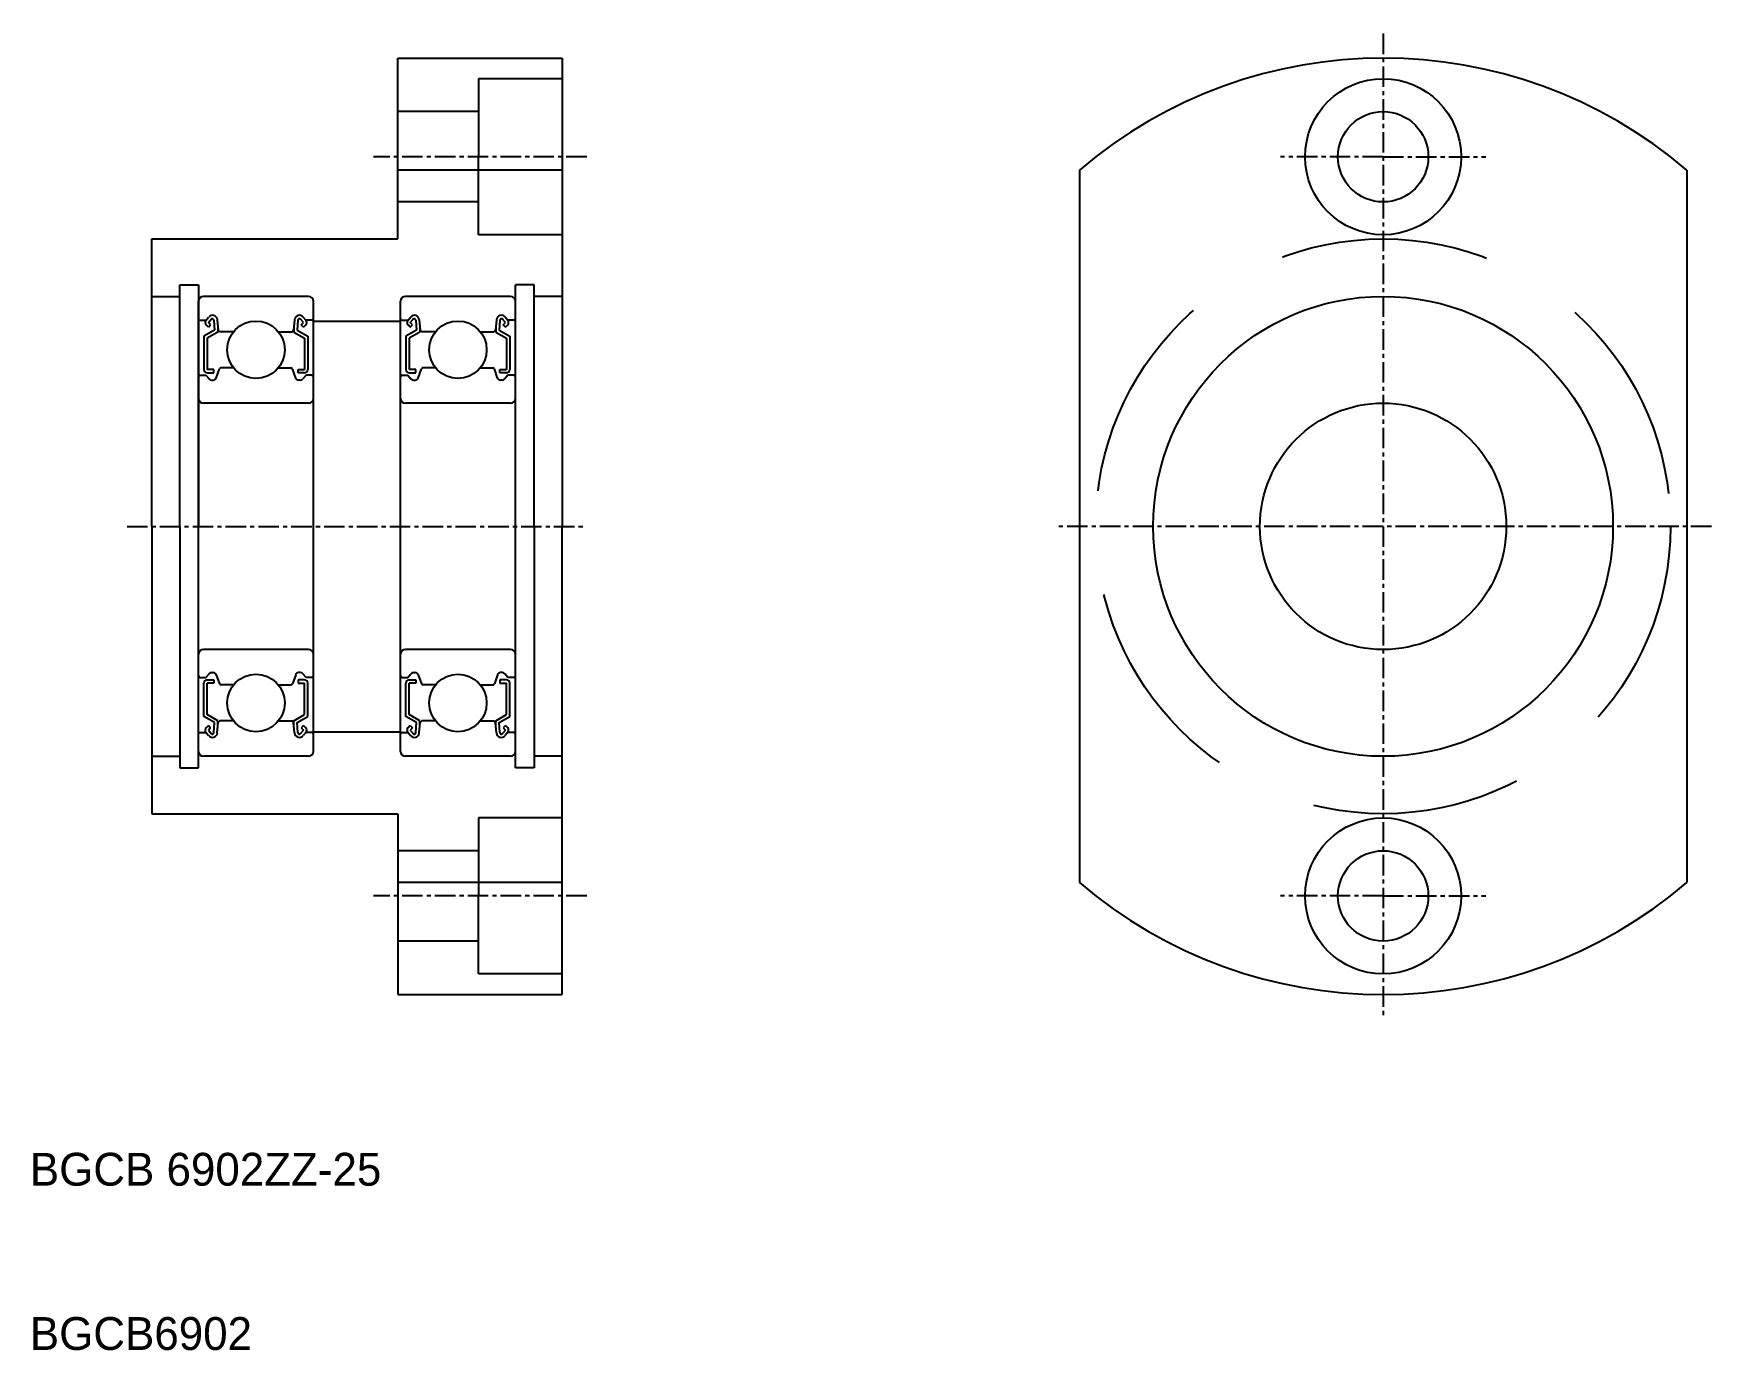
# Model space of a CAD drawing. Extents: x 42 to 144, y 60 to 140.
import ezdxf

# ---------------------------------------------------------------- set-up
doc = ezdxf.new("R2010")
doc.units = 0
doc.linetypes.add('CENTER', pattern=[2, 1.25, -0.25, 0.25, -0.25])
doc.linetypes.add('DASHED', pattern=[19.05, 12.7, -6.35])
doc.layers.get('0').update_dxf_attribs({"linetype": 'CONTINUOUS'})
doc.layers.add('CENTER', color=1, linetype='CENTER')

msp = doc.modelspace()

# ---------------------------------------------------------------- linework, layer by layer
for p, q in [((63.88, 139), (73.88, 139)), ((63.88, 128), (63.88, 139)), ((73.88, 139), (73.88, 110.5)), ((73.88, 132.18), (63.88, 132.18)), ((105.38, 132.18), (105.38, 88.82)), ((142.38, 132.18), (142.38, 88.82)), ((48.88, 128), (63.88, 128)), ((51.73, 96.8), (51.73, 124.2)), ((58.43, 124.5), (52.03, 124.5)), ((58.73, 96.8), (58.73, 124.2)), ((64.03, 96.8), (64.03, 124.2)), ((70.73, 124.5), (64.33, 124.5)), ((71.03, 96.8), (71.03, 124.2)), ((51.83, 123.05), (52.19, 123.05)), ((52.17, 123.03), (52.34, 123.24)), ((52.33, 122.62), (52.19, 122.77)), ((52.33, 122.91), (52.5, 123.11)), ((52.47, 122.77), (52.33, 122.91)), ((52.33, 122.62), (52.47, 122.77)), ((52.67, 123.05), (52.71, 122.45)), ((52.87, 123.07), (52.93, 122.44)), ((52.91, 122.69), (52.91, 122.33)), ((57.58, 123.07), (57.52, 122.44)), ((57.54, 122.69), (57.54, 122.33)), ((57.78, 123.05), (57.74, 122.45)), ((58.12, 122.91), (57.95, 123.11)), ((57.98, 122.77), (58.12, 122.91)), ((58.12, 122.62), (57.98, 122.77)), ((58.28, 123.03), (58.11, 123.24)), ((58.12, 122.62), (58.27, 122.77)), ((58.63, 123.05), (58.27, 123.05)), ((64.13, 123.05), (64.49, 123.05)), ((64.47, 123.03), (64.64, 123.24)), ((64.63, 122.62), (64.49, 122.77)), ((64.63, 122.91), (64.8, 123.11)), ((64.77, 122.77), (64.63, 122.91)), ((64.63, 122.62), (64.77, 122.77)), ((64.97, 123.05), (65.01, 122.45)), ((65.17, 123.07), (65.23, 122.44)), ((65.21, 122.69), (65.21, 122.33)), ((69.88, 123.07), (69.82, 122.44)), ((69.84, 122.69), (69.84, 122.33)), ((70.08, 123.05), (70.04, 122.45)), ((70.42, 122.91), (70.25, 123.11)), ((70.28, 122.77), (70.42, 122.91)), ((70.42, 122.62), (70.28, 122.77)), ((70.58, 123.03), (70.41, 123.24)), ((70.42, 122.62), (70.57, 122.77)), ((70.93, 123.05), (70.57, 123.05)), ((52.71, 122.45), (52.06, 122.07)), ((52.06, 122.07), (52.06, 120.05)), ((52.91, 122.33), (52.26, 121.96)), ((52.26, 121.96), (52.26, 120.05)), ((53.86, 122.35), (53.03, 122.35)), ((56.59, 122.35), (57.42, 122.35)), ((57.54, 122.33), (58.19, 121.96)), ((57.74, 122.45), (58.39, 122.07)), ((58.19, 121.96), (58.19, 120.05)), ((58.39, 122.07), (58.39, 120.05)), ((65.01, 122.45), (64.36, 122.07)), ((64.36, 122.07), (64.36, 120.05)), ((65.21, 122.33), (64.56, 121.96)), ((64.56, 121.96), (64.56, 120.05)), ((66.16, 122.35), (65.33, 122.35)), ((68.89, 122.35), (69.72, 122.35)), ((69.84, 122.33), (70.49, 121.96)), ((70.04, 122.45), (70.69, 122.07)), ((70.49, 121.96), (70.49, 120.05)), ((70.69, 122.07), (70.69, 120.05)), ((51.83, 119.7), (52.18, 119.7)), ((52.18, 119.7), (52.37, 119.47)), ((52.66, 120.05), (52.26, 120.05)), ((52.26, 119.85), (52.66, 119.85)), ((52.66, 119.85), (52.66, 120.05)), ((52.8, 119.53), (53.01, 120.08)), ((53.86, 120.15), (53.1, 120.15)), ((56.59, 120.15), (57.35, 120.15)), ((57.65, 119.53), (57.45, 120.08)), ((57.79, 119.85), (57.79, 120.05)), ((57.79, 120.05), (58.19, 120.05)), ((58.19, 119.85), (57.79, 119.85)), ((58.28, 119.7), (58.08, 119.47)), ((58.63, 119.7), (58.28, 119.7)), ((64.13, 119.7), (64.48, 119.7)), ((64.48, 119.7), (64.67, 119.47)), ((64.96, 120.05), (64.56, 120.05)), ((64.56, 119.85), (64.96, 119.85)), ((64.96, 119.85), (64.96, 120.05)), ((65.1, 119.53), (65.31, 120.08)), ((66.16, 120.15), (65.4, 120.15)), ((68.89, 120.15), (69.65, 120.15)), ((69.95, 119.53), (69.75, 120.08)), ((70.09, 120.05), (70.49, 120.05)), ((70.09, 119.85), (70.09, 120.05)), ((70.49, 119.85), (70.09, 119.85)), ((70.58, 119.7), (70.38, 119.47)), ((70.93, 119.7), (70.58, 119.7)), ((52.52, 119.4), (52.62, 119.4)), ((57.93, 119.4), (57.83, 119.4)), ((64.82, 119.4), (64.92, 119.4)), ((70.23, 119.4), (70.13, 119.4)), ((58.43, 118), (52.03, 118)), ((70.73, 118), (64.33, 118)), ((48.88, 110.5), (48.88, 93)), ((73.88, 82), (73.88, 110.5)), ((58.43, 103), (52.03, 103)), ((70.73, 103), (64.33, 103)), ((51.83, 101.3), (52.18, 101.3)), ((52.18, 101.3), (52.37, 101.53)), ((52.52, 101.6), (52.62, 101.6)), ((52.8, 101.47), (53.01, 100.91)), ((57.65, 101.47), (57.45, 100.91)), ((57.93, 101.6), (57.83, 101.6)), ((58.28, 101.3), (58.08, 101.53)), ((58.63, 101.3), (58.28, 101.3)), ((64.13, 101.3), (64.48, 101.3)), ((64.48, 101.3), (64.67, 101.53)), ((64.82, 101.6), (64.92, 101.6)), ((65.1, 101.47), (65.31, 100.91)), ((69.95, 101.47), (69.75, 100.91)), ((70.23, 101.6), (70.13, 101.6)), ((70.58, 101.3), (70.38, 101.53)), ((70.93, 101.3), (70.58, 101.3)), ((52.06, 98.92), (52.06, 100.95)), ((52.26, 101.15), (52.66, 101.15)), ((52.26, 99.04), (52.26, 100.95)), ((52.66, 100.95), (52.26, 100.95)), ((52.66, 101.15), (52.66, 100.95)), ((53.86, 100.85), (53.1, 100.85)), ((56.59, 100.85), (57.35, 100.85)), ((57.79, 101.15), (57.79, 100.95)), ((58.19, 101.15), (57.79, 101.15)), ((57.79, 100.95), (58.19, 100.95)), ((58.19, 99.04), (58.19, 100.95)), ((58.39, 98.92), (58.39, 100.95)), ((64.36, 98.92), (64.36, 100.95)), ((64.56, 101.15), (64.96, 101.15)), ((64.56, 99.04), (64.56, 100.95)), ((64.96, 100.95), (64.56, 100.95)), ((64.96, 101.15), (64.96, 100.95)), ((66.16, 100.85), (65.4, 100.85)), ((68.89, 100.85), (69.65, 100.85)), ((70.09, 101.15), (70.09, 100.95)), ((70.49, 101.15), (70.09, 101.15)), ((70.09, 100.95), (70.49, 100.95)), ((70.49, 99.04), (70.49, 100.95)), ((70.69, 98.92), (70.69, 100.95)), ((52.71, 98.55), (52.06, 98.92)), ((52.33, 98.37), (52.19, 98.23)), ((52.91, 98.66), (52.26, 99.04)), ((52.33, 98.37), (52.47, 98.23)), ((52.47, 98.23), (52.33, 98.09)), ((52.67, 97.95), (52.71, 98.55)), ((52.87, 97.92), (52.93, 98.56)), ((52.91, 98.3), (52.91, 98.66)), ((53.86, 98.65), (53.03, 98.65)), ((53.45, 98.65), (53.45, 98.65)), ((53.66, 98.65), (53.66, 98.65)), ((56.59, 98.65), (57.42, 98.65)), ((57.58, 97.92), (57.52, 98.56)), ((57.54, 98.66), (58.19, 99.04)), ((57.54, 98.3), (57.54, 98.66)), ((57.74, 98.55), (58.39, 98.92)), ((57.78, 97.95), (57.74, 98.55)), ((58.12, 98.37), (57.98, 98.23)), ((57.98, 98.23), (58.12, 98.09)), ((58.12, 98.37), (58.27, 98.23)), ((65.01, 98.55), (64.36, 98.92)), ((64.63, 98.37), (64.49, 98.23)), ((65.21, 98.66), (64.56, 99.04)), ((64.63, 98.37), (64.77, 98.23)), ((64.77, 98.23), (64.63, 98.09)), ((64.97, 97.95), (65.01, 98.55)), ((65.17, 97.92), (65.23, 98.56)), ((65.21, 98.3), (65.21, 98.66)), ((66.16, 98.65), (65.33, 98.65)), ((65.75, 98.65), (65.75, 98.65)), ((65.96, 98.65), (65.96, 98.65)), ((68.89, 98.65), (69.72, 98.65)), ((69.88, 97.92), (69.82, 98.56)), ((69.84, 98.66), (70.49, 99.04)), ((69.84, 98.3), (69.84, 98.66)), ((70.04, 98.55), (70.69, 98.92)), ((70.08, 97.95), (70.04, 98.55)), ((70.42, 98.37), (70.28, 98.23)), ((70.28, 98.23), (70.42, 98.09)), ((70.42, 98.37), (70.57, 98.23)), ((51.83, 97.95), (52.19, 97.95)), ((52.17, 97.96), (52.34, 97.76)), ((52.33, 98.09), (52.5, 97.89)), ((58.12, 98.09), (57.95, 97.89)), ((58.28, 97.96), (58.11, 97.76)), ((58.63, 97.95), (58.27, 97.95)), ((64.13, 97.95), (64.49, 97.95)), ((64.47, 97.96), (64.64, 97.76)), ((64.63, 98.09), (64.8, 97.89)), ((70.42, 98.09), (70.25, 97.89)), ((70.58, 97.96), (70.41, 97.76)), ((70.93, 97.95), (70.57, 97.95)), ((58.43, 96.5), (52.03, 96.5)), ((70.73, 96.5), (64.33, 96.5)), ((48.88, 93), (63.88, 93)), ((63.88, 93), (63.88, 82)), ((73.88, 88.82), (63.88, 88.82)), ((63.88, 82), (73.88, 82))]:
    msp.add_line(p, q)
at = {"color": 3, "linetype": 'DASHED'}
for p, q in [((73.88, 137.75), (68.78, 137.75)), ((68.78, 137.75), (68.78, 133)), ((68.78, 135.75), (63.88, 135.75)), ((68.78, 128.25), (68.78, 133)), ((68.78, 130.25), (63.88, 130.25)), ((73.88, 128.25), (68.78, 128.25)), ((73.88, 92.75), (68.78, 92.75)), ((68.78, 92.75), (68.78, 88)), ((68.78, 90.75), (63.88, 90.75)), ((68.78, 83.25), (68.78, 88)), ((68.78, 85.25), (63.88, 85.25)), ((73.88, 83.25), (68.78, 83.25))]:
    msp.add_line(p, q, dxfattribs=at)
at = {"color": 7, "linetype": 'CONTINUOUS'}
for p, q in [((48.88, 110.5), (48.88, 128)), ((50.59, 110.5), (50.59, 125.2)), ((50.59, 125.2), (51.73, 125.2)), ((51.73, 125.2), (51.73, 110.5)), ((71.03, 95.8), (71.03, 125.2)), ((72.17, 125.2), (71.03, 125.2)), ((72.17, 110.5), (72.17, 125.2)), ((48.88, 124.5), (50.59, 124.5)), ((73.88, 124.5), (72.17, 124.5)), ((58.73, 123), (64.03, 123)), ((50.59, 110.5), (50.59, 95.8)), ((51.73, 95.8), (51.73, 110.5)), ((72.17, 110.5), (72.17, 95.8)), ((58.73, 98), (64.03, 98)), ((48.88, 96.5), (50.59, 96.5)), ((73.88, 96.5), (72.17, 96.5)), ((50.59, 95.8), (51.73, 95.8)), ((72.17, 95.8), (71.03, 95.8))]:
    msp.add_line(p, q, dxfattribs=at)
for centre, radius in [((123.88, 133), 4.75), ((123.88, 133), 2.75), ((123.88, 110.5), 14), ((55.23, 121.25), 1.75), ((67.53, 121.25), 1.75), ((123.88, 110.5), 7.5), ((55.23, 99.75), 1.75), ((67.53, 99.75), 1.75), ((123.88, 88), 4.75), ((123.88, 88), 2.75)]:
    msp.add_circle(centre, radius)
at = {"color": 3, "linetype": 'DASHED'}
msp.add_circle((123.88, 110.5), 17.5, dxfattribs=at)
for centre, radius, start, end in [((123.88, 110.5), 28.5, 49.5245, 130.4755), ((52.03, 124.2), 0.3, 90, 180), ((58.43, 124.2), 0.3, 0, 90), ((64.33, 124.2), 0.3, 90, 180), ((70.73, 124.2), 0.3, 0, 90), ((51.83, 123.15), 0.1, 180, 270), ((52.33, 122.91), 0.2, 140.1364, 224.998), ((52.58, 123.05), 0.3, 4.9347, 140.1364), ((52.57, 123.04), 0.1, 3.1017, 139.9503), ((57.88, 123.05), 0.3, 39.8636, 175.0653), ((57.88, 123.04), 0.1, 40.0497, 176.8983), ((58.12, 122.91), 0.2, 315.002, 39.8636), ((58.63, 123.15), 0.1, 270, 0), ((64.13, 123.15), 0.1, 180, 270), ((64.63, 122.91), 0.2, 140.1364, 224.998), ((64.88, 123.05), 0.3, 4.9347, 140.1364), ((64.87, 123.04), 0.1, 3.1017, 139.9503), ((70.18, 123.05), 0.3, 39.8636, 175.0653), ((70.18, 123.04), 0.1, 40.0497, 176.8983), ((70.42, 122.91), 0.2, 315.002, 39.8636), ((70.93, 123.15), 0.1, 270, 0), ((53.03, 122.45), 0.1, 184.9347, 270), ((57.42, 122.45), 0.1, 270, 355.0653), ((65.33, 122.45), 0.1, 184.9347, 270), ((69.72, 122.45), 0.1, 270, 355.0653), ((51.83, 119.6), 0.1, 90, 180), ((52.26, 120.05), 0.2, 180, 270), ((53.1, 120.05), 0.1, 90, 159.9926), ((57.35, 120.05), 0.1, 20.0074, 90), ((58.19, 120.05), 0.2, 270, 0), ((58.63, 119.6), 0.1, 0, 90), ((64.13, 119.6), 0.1, 90, 180), ((64.56, 120.05), 0.2, 180, 270), ((65.4, 120.05), 0.1, 90, 159.9926), ((69.65, 120.05), 0.1, 20.0074, 90), ((70.49, 120.05), 0.2, 270, 0), ((70.93, 119.6), 0.1, 0, 90), ((52.52, 119.6), 0.2, 219.9772, 270), ((52.62, 119.6), 0.2, 270, 339.9926), ((57.83, 119.6), 0.2, 200.0074, 270), ((57.93, 119.6), 0.2, 270, 320.0228), ((64.82, 119.6), 0.2, 219.9772, 270), ((64.92, 119.6), 0.2, 270, 339.9926), ((70.13, 119.6), 0.2, 200.0074, 270), ((70.23, 119.6), 0.2, 270, 320.0228), ((52.03, 118.3), 0.3, 180, 270), ((58.43, 118.3), 0.3, 270, 0), ((64.33, 118.3), 0.3, 180, 270), ((70.73, 118.3), 0.3, 270, 0), ((52.03, 102.7), 0.3, 90, 180), ((58.43, 102.7), 0.3, 0, 90), ((64.33, 102.7), 0.3, 90, 180), ((70.73, 102.7), 0.3, 0, 90), ((51.83, 101.4), 0.1, 180, 270), ((52.52, 101.4), 0.2, 90, 140.0228), ((52.62, 101.4), 0.2, 20.0074, 90), ((57.83, 101.4), 0.2, 90, 159.9926), ((57.93, 101.4), 0.2, 39.9772, 90), ((58.63, 101.4), 0.1, 270, 0), ((64.13, 101.4), 0.1, 180, 270), ((64.82, 101.4), 0.2, 90, 140.0228), ((64.92, 101.4), 0.2, 20.0074, 90), ((70.13, 101.4), 0.2, 90, 159.9926), ((70.23, 101.4), 0.2, 39.9772, 90), ((70.93, 101.4), 0.1, 270, 0), ((52.26, 100.95), 0.2, 90, 180), ((53.1, 100.95), 0.1, 200.0074, 270), ((57.35, 100.95), 0.1, 270, 339.9926), ((58.19, 100.95), 0.2, 0, 90), ((64.56, 100.95), 0.2, 90, 180), ((65.4, 100.95), 0.1, 200.0074, 270), ((69.65, 100.95), 0.1, 270, 339.9926), ((70.49, 100.95), 0.2, 0, 90), ((52.33, 98.09), 0.2, 135.002, 219.8636), ((53.03, 98.55), 0.1, 90, 175.0653), ((57.42, 98.55), 0.1, 4.9347, 90), ((58.12, 98.09), 0.2, 320.1364, 44.998), ((64.63, 98.09), 0.2, 135.002, 219.8636), ((65.33, 98.55), 0.1, 90, 175.0653), ((69.72, 98.55), 0.1, 4.9347, 90), ((70.42, 98.09), 0.2, 320.1364, 44.998), ((51.83, 97.85), 0.1, 90, 180), ((52.58, 97.95), 0.3, 219.8636, 355.0653), ((52.57, 97.95), 0.1, 220.0497, 356.8983), ((57.88, 97.95), 0.3, 184.9347, 320.1364), ((57.88, 97.95), 0.1, 183.1017, 319.9503), ((58.63, 97.85), 0.1, 0, 90), ((64.13, 97.85), 0.1, 90, 180), ((64.88, 97.95), 0.3, 219.8636, 355.0653), ((64.87, 97.95), 0.1, 220.0497, 356.8983), ((70.18, 97.95), 0.3, 184.9347, 320.1364), ((70.18, 97.95), 0.1, 183.1017, 319.9503), ((70.93, 97.85), 0.1, 0, 90), ((52.03, 96.8), 0.3, 180, 270), ((58.43, 96.8), 0.3, 270, 0), ((64.33, 96.8), 0.3, 180, 270), ((70.73, 96.8), 0.3, 270, 0), ((123.88, 110.5), 28.5, 229.5245, 310.4755)]:
    msp.add_arc(centre, radius, start, end)
at = {"layer": 'CENTER', "color": 1, "linetype": 'CENTER'}
for p, q in [((123.88, 140.5), (123.88, 80.5)), ((75.38, 133), (62.38, 133)), ((123.88, 133), (117.63, 133)), ((123.88, 133), (130.13, 133)), ((47.38, 110.5), (75.38, 110.5)), ((143.88, 110.5), (103.88, 110.5)), ((75.38, 88), (62.38, 88)), ((123.88, 88), (117.63, 88)), ((123.88, 88), (130.13, 88))]:
    msp.add_line(p, q, dxfattribs=at)

# ---------------------------------------------------------------- texts
for s, p in [('BGCB 6902ZZ-25', (41.46, 70.36)), ('BGCB6902', (41.46, 60.36))]:
    msp.add_text(s, height=2).set_placement(p)

doc.saveas('drawing.dxf')
